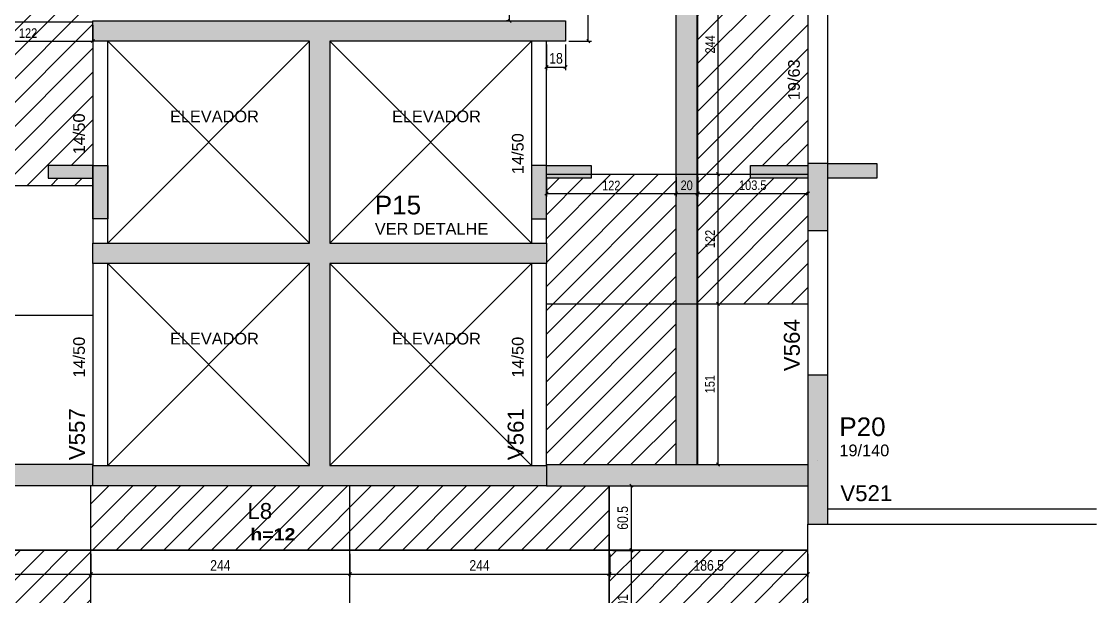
# Model space of a CAD drawing. Extents: x 3022 to 8661, y -614 to 3008.
# Drawn here: x 6135 to 7147, y 1264 to 1805 of the extents above; entities that cross this region are included whole.
import ezdxf

# ---------------------------------------------------------------- set-up
doc = ezdxf.new("R2010")
doc.units = 0
doc.header["$PDMODE"] = 34
for name, color, linetype in [('COTA', 241, 'Continuous'), ('MTH-230', 1, 'Continuous'), ('MTH-DIM-PILAR', 3, 'Continuous'), ('MTH-DIM-VIGA', 3, 'Continuous'), ('MTH-FACE-VIGA', 7, 'Continuous'), ('MTH-LINHA-SEÇÃO', 16, 'Continuous'), ('MTH-PILAR-SEGUE', 5, 'Continuous'), ('MTH-SOMBRA21', 150, 'Continuous'), ('MTH-SOMBRA25', 253, 'Continuous'), ('MTH-TIT1-PILAR', 5, 'Continuous'), ('MTH-TIT1-VIGA', 5, 'Continuous'), ('MTH-TXT-NEGRITO', 5, 'Continuous'), ('MTH-TXT-NOTAS', 3, 'Continuous'), ('Painéis', 200, 'Continuous')]:
    doc.layers.add(name, color=color, linetype=linetype)
doc.layers.add('Hachura', color=251, linetype='Continuous', lineweight=9)
doc.styles.add('COTA TECNICA', font='techl___.ttf', dxfattribs={"height": 10})
doc.styles.add('COTA TECNICA-50', font='techl___.ttf', dxfattribs={"height": 9})
doc.styles.add('TQS_ARIAL', font='arial.ttf')
doc.styles.add('TQS_ARIAL_BLACK', font='ariblk.ttf')
doc.dimstyles.new('COTA PAINEL-50', dxfattribs={"dimtxt": 9, "dimasz": 3, "dimexe": 3, "dimexo": 3, "dimgap": 3, "dimtad": 1, "dimdec": 1, "dimzin": 12, "dimdsep": 46, "dimtxsty": 'COTA TECNICA-50', "dimblk1": 'OBLIQUE', "dimblk2": 'OBLIQUE', "dimsah": 1, "dimcen": 0.9, "dimclrd": 4, "dimclre": 4, "dimclrt": 240, "dimadec": 1, "dimazin": 3, "dimtfac": 1, "dimtdec": 1, "dimtmove": 0, "dimatfit": 3, "dimfxl": 1, "dimtolj": 1, "dimtzin": 12, "dimarcsym": 0})
doc.dimstyles.new('PAINEL', dxfattribs={"dimtxt": 10, "dimasz": 3, "dimexe": 3, "dimexo": 3, "dimgap": 3, "dimtad": 1, "dimdec": 1, "dimzin": 12, "dimdsep": 46, "dimtxsty": 'COTA TECNICA', "dimblk1": 'OBLIQUE', "dimblk2": 'OBLIQUE', "dimsah": 1, "dimcen": 0.9, "dimclrd": 4, "dimclre": 4, "dimclrt": 240, "dimadec": 1, "dimazin": 3, "dimtfac": 1, "dimtdec": 1, "dimtmove": 0, "dimatfit": 3, "dimfxl": 1, "dimtolj": 1, "dimtzin": 12, "dimarcsym": 0})

# ---------------------------------------------------------------- blocks, each defined once
blk = doc.blocks.new('_Oblique')
at = {"color": 0, "linetype": 'ByBlock', "lineweight": -2}
blk.add_line((-0.5, -0.5), (0.5, 0.5), dxfattribs=at)
blk = doc.blocks.new('*D214')
at = {"layer": 'COTA', "color": 4, "lineweight": -2, "transparency": 16777216}
for p, q in [((5956.4, 1304.2), (5956.4, 1282.1)), ((6200.4, 1304.2), (6200.4, 1282.1)), ((5956.4, 1285.1), (6200.4, 1285.1))]:
    blk.add_line(p, q, dxfattribs=at)
at = {"layer": 'Defpoints', "color": 0, "transparency": 16777216}
for p in [(5956.4, 1307.2), (6200.4, 1307.2), (6200.4, 1285.1)]:
    blk.add_point(p, dxfattribs=at)
at = {"layer": 'COTA', "color": 4, "lineweight": -2, "transparency": 16777216, "xscale": 3, "yscale": 3, "zscale": 3, "rotation": 180}
blk.add_blockref('_Oblique', (5956.4, 1285.1), dxfattribs=at)
at = {"layer": 'COTA', "color": 4, "lineweight": -2, "transparency": 16777216, "xscale": 3, "yscale": 3, "zscale": 3}
blk.add_blockref('_Oblique', (6200.4, 1285.1), dxfattribs=at)
at = {"layer": 'COTA', "color": 240, "transparency": 16777216, "insert": (6078.4, 1293.2), "char_height": 10, "attachment_point": 5, "style": 'COTA TECNICA'}
blk.add_mtext('\\A1;244', dxfattribs=at)
blk = doc.blocks.new('*D215')
at = {"layer": 'COTA', "color": 4, "lineweight": -2, "transparency": 16777216}
for p, q in [((6200.4, 1304.2), (6200.4, 1282.1)), ((6444.4, 1304.2), (6444.4, 1282.1)), ((6200.4, 1285.1), (6444.4, 1285.1))]:
    blk.add_line(p, q, dxfattribs=at)
at = {"layer": 'Defpoints', "color": 0, "transparency": 16777216}
for p in [(6200.4, 1307.2), (6444.4, 1307.2), (6444.4, 1285.1)]:
    blk.add_point(p, dxfattribs=at)
at = {"layer": 'COTA', "color": 4, "lineweight": -2, "transparency": 16777216, "xscale": 3, "yscale": 3, "zscale": 3, "rotation": 180}
blk.add_blockref('_Oblique', (6200.4, 1285.1), dxfattribs=at)
at = {"layer": 'COTA', "color": 4, "lineweight": -2, "transparency": 16777216, "xscale": 3, "yscale": 3, "zscale": 3}
blk.add_blockref('_Oblique', (6444.4, 1285.1), dxfattribs=at)
at = {"layer": 'COTA', "color": 240, "transparency": 16777216, "insert": (6322.4, 1293.2), "char_height": 10, "attachment_point": 5, "style": 'COTA TECNICA'}
blk.add_mtext('\\A1;244', dxfattribs=at)
blk = doc.blocks.new('*D216')
at = {"layer": 'COTA', "color": 4, "lineweight": -2, "transparency": 16777216}
for p, q in [((6444.4, 1304.2), (6444.4, 1282.1)), ((6688.4, 1304.2), (6688.4, 1282.1)), ((6444.4, 1285.1), (6688.4, 1285.1))]:
    blk.add_line(p, q, dxfattribs=at)
at = {"layer": 'Defpoints', "color": 0, "transparency": 16777216}
for p in [(6444.4, 1307.2), (6688.4, 1307.2), (6688.4, 1285.1)]:
    blk.add_point(p, dxfattribs=at)
at = {"layer": 'COTA', "color": 4, "lineweight": -2, "transparency": 16777216, "xscale": 3, "yscale": 3, "zscale": 3, "rotation": 180}
blk.add_blockref('_Oblique', (6444.4, 1285.1), dxfattribs=at)
at = {"layer": 'COTA', "color": 4, "lineweight": -2, "transparency": 16777216, "xscale": 3, "yscale": 3, "zscale": 3}
blk.add_blockref('_Oblique', (6688.4, 1285.1), dxfattribs=at)
at = {"layer": 'COTA', "color": 240, "transparency": 16777216, "insert": (6566.4, 1293.2), "char_height": 10, "attachment_point": 5, "style": 'COTA TECNICA'}
blk.add_mtext('\\A1;244', dxfattribs=at)
blk = doc.blocks.new('*D217')
at = {"layer": 'COTA', "color": 4, "lineweight": -2, "transparency": 16777216}
for p, q in [((6688.9, 1304.2), (6688.9, 1282.1)), ((6875.4, 1304.2), (6875.4, 1282.1)), ((6688.9, 1285.1), (6875.4, 1285.1))]:
    blk.add_line(p, q, dxfattribs=at)
at = {"layer": 'Defpoints', "color": 0, "transparency": 16777216}
for p in [(6688.9, 1307.2), (6875.4, 1307.2), (6875.4, 1285.1)]:
    blk.add_point(p, dxfattribs=at)
at = {"layer": 'COTA', "color": 4, "lineweight": -2, "transparency": 16777216, "xscale": 3, "yscale": 3, "zscale": 3, "rotation": 180}
blk.add_blockref('_Oblique', (6688.9, 1285.1), dxfattribs=at)
at = {"layer": 'COTA', "color": 4, "lineweight": -2, "transparency": 16777216, "xscale": 3, "yscale": 3, "zscale": 3}
blk.add_blockref('_Oblique', (6875.4, 1285.1), dxfattribs=at)
at = {"layer": 'COTA', "color": 240, "transparency": 16777216, "insert": (6782.1, 1293.2), "char_height": 10, "attachment_point": 5, "style": 'COTA TECNICA'}
blk.add_mtext('\\A1;186.5', dxfattribs=at)
blk = doc.blocks.new('*D218')
at = {"layer": 'COTA', "color": 4, "lineweight": -2, "transparency": 16777216}
for p, q in [((6691.9, 1307.2), (6712.3, 1307.2)), ((6709.3, 1206.2), (6709.3, 1307.2)), ((6691.9, 1206.2), (6712.3, 1206.2))]:
    blk.add_line(p, q, dxfattribs=at)
at = {"layer": 'Defpoints', "color": 0, "transparency": 16777216}
for p in [(6688.9, 1307.2), (6709.3, 1307.2), (6688.9, 1206.2)]:
    blk.add_point(p, dxfattribs=at)
at = {"layer": 'COTA', "color": 4, "lineweight": -2, "transparency": 16777216, "xscale": 3, "yscale": 3, "zscale": 3}
for p, rotation in [((6709.3, 1307.2), 90), ((6709.3, 1206.2), 270)]:
    blk.add_blockref('_Oblique', p, dxfattribs=dict(at, rotation=rotation))
at = {"layer": 'COTA', "color": 240, "transparency": 16777216, "insert": (6701.2, 1256.7), "char_height": 10, "attachment_point": 5, "rotation": 90, "style": 'COTA TECNICA'}
blk.add_mtext('\\A1;101', dxfattribs=at)
blk = doc.blocks.new('*D219')
at = {"layer": 'COTA', "color": 4, "lineweight": -2, "transparency": 16777216}
for p, q in [((6691.9, 1368.2), (6712.3, 1368.2)), ((6709.3, 1307.7), (6709.3, 1368.2)), ((6691.9, 1307.7), (6712.3, 1307.7))]:
    blk.add_line(p, q, dxfattribs=at)
at = {"layer": 'Defpoints', "color": 0, "transparency": 16777216}
for p in [(6688.9, 1368.2), (6709.3, 1368.2), (6688.9, 1307.7)]:
    blk.add_point(p, dxfattribs=at)
at = {"layer": 'COTA', "color": 4, "lineweight": -2, "transparency": 16777216, "xscale": 3, "yscale": 3, "zscale": 3}
for p, rotation in [((6709.3, 1368.2), 90), ((6709.3, 1307.7), 270)]:
    blk.add_blockref('_Oblique', p, dxfattribs=dict(at, rotation=rotation))
at = {"layer": 'COTA', "color": 240, "transparency": 16777216, "insert": (6701.2, 1337.9), "char_height": 10, "attachment_point": 5, "rotation": 90, "style": 'COTA TECNICA'}
blk.add_mtext('\\A1;60.5', dxfattribs=at)
blk = doc.blocks.new('*D224')
at = {"layer": 'COTA', "color": 4, "lineweight": -2, "transparency": 16777216}
for p, q in [((6080.4, 1801.2), (6080.4, 1783.3)), ((6202.4, 1801.2), (6202.4, 1783.3)), ((6080.4, 1786.3), (6202.4, 1786.3))]:
    blk.add_line(p, q, dxfattribs=at)
at = {"layer": 'Defpoints', "color": 0, "transparency": 16777216}
for p in [(6080.4, 1804.2), (6202.4, 1804.2), (6202.4, 1786.3)]:
    blk.add_point(p, dxfattribs=at)
at = {"layer": 'COTA', "color": 4, "lineweight": -2, "transparency": 16777216, "xscale": 3, "yscale": 3, "zscale": 3, "rotation": 180}
blk.add_blockref('_Oblique', (6080.4, 1786.3), dxfattribs=at)
at = {"layer": 'COTA', "color": 4, "lineweight": -2, "transparency": 16777216, "xscale": 3, "yscale": 3, "zscale": 3}
blk.add_blockref('_Oblique', (6202.4, 1786.3), dxfattribs=at)
at = {"layer": 'COTA', "color": 240, "transparency": 16777216, "insert": (6141.4, 1793.8), "char_height": 9, "attachment_point": 5, "style": 'COTA TECNICA-50'}
blk.add_mtext('\\A1;122', dxfattribs=at)
blk = doc.blocks.new('*D227')
at = {"layer": 'COTA', "color": 4, "lineweight": -2, "transparency": 16777216}
for p, q in [((6629.4, 1658.2), (6629.4, 1640)), ((6751.4, 1658.2), (6751.4, 1640)), ((6629.4, 1643), (6751.4, 1643))]:
    blk.add_line(p, q, dxfattribs=at)
at = {"layer": 'Defpoints', "color": 0, "transparency": 16777216}
for p in [(6629.4, 1661.2), (6751.4, 1661.2), (6751.4, 1643)]:
    blk.add_point(p, dxfattribs=at)
at = {"layer": 'COTA', "color": 4, "lineweight": -2, "transparency": 16777216, "xscale": 3, "yscale": 3, "zscale": 3, "rotation": 180}
blk.add_blockref('_Oblique', (6629.4, 1643), dxfattribs=at)
at = {"layer": 'COTA', "color": 4, "lineweight": -2, "transparency": 16777216, "xscale": 3, "yscale": 3, "zscale": 3}
blk.add_blockref('_Oblique', (6751.4, 1643), dxfattribs=at)
at = {"layer": 'COTA', "color": 240, "transparency": 16777216, "insert": (6690.4, 1650.5), "char_height": 9, "attachment_point": 5, "style": 'COTA TECNICA-50'}
blk.add_mtext('\\A1;122', dxfattribs=at)
blk = doc.blocks.new('*D228')
at = {"layer": 'COTA', "color": 4, "lineweight": -2, "transparency": 16777216}
for p, q in [((6751.4, 1658.2), (6751.4, 1640)), ((6771.4, 1658.2), (6771.4, 1640)), ((6751.4, 1643), (6771.4, 1643))]:
    blk.add_line(p, q, dxfattribs=at)
at = {"layer": 'Defpoints', "color": 0, "transparency": 16777216}
for p in [(6751.4, 1661.2), (6771.4, 1661.2), (6771.4, 1643)]:
    blk.add_point(p, dxfattribs=at)
at = {"layer": 'COTA', "color": 4, "lineweight": -2, "transparency": 16777216, "xscale": 3, "yscale": 3, "zscale": 3, "rotation": 180}
blk.add_blockref('_Oblique', (6751.4, 1643), dxfattribs=at)
at = {"layer": 'COTA', "color": 4, "lineweight": -2, "transparency": 16777216, "xscale": 3, "yscale": 3, "zscale": 3}
blk.add_blockref('_Oblique', (6771.4, 1643), dxfattribs=at)
at = {"layer": 'COTA', "color": 240, "transparency": 16777216, "insert": (6761.4, 1650.6), "char_height": 9, "attachment_point": 5, "style": 'COTA TECNICA-50'}
blk.add_mtext('\\A1;20', dxfattribs=at)
blk = doc.blocks.new('*D229')
at = {"layer": 'COTA', "color": 4, "lineweight": -2, "transparency": 16777216}
for p, q in [((6771.9, 1658.2), (6771.9, 1640)), ((6875.4, 1658.2), (6875.4, 1640)), ((6771.9, 1643), (6875.4, 1643))]:
    blk.add_line(p, q, dxfattribs=at)
at = {"layer": 'Defpoints', "color": 0, "transparency": 16777216}
for p in [(6771.9, 1661.2), (6875.4, 1661.2), (6875.4, 1643)]:
    blk.add_point(p, dxfattribs=at)
at = {"layer": 'COTA', "color": 4, "lineweight": -2, "transparency": 16777216, "xscale": 3, "yscale": 3, "zscale": 3, "rotation": 180}
blk.add_blockref('_Oblique', (6771.9, 1643), dxfattribs=at)
at = {"layer": 'COTA', "color": 4, "lineweight": -2, "transparency": 16777216, "xscale": 3, "yscale": 3, "zscale": 3}
blk.add_blockref('_Oblique', (6875.4, 1643), dxfattribs=at)
at = {"layer": 'COTA', "color": 240, "transparency": 16777216, "insert": (6823.6, 1650.7), "char_height": 9, "attachment_point": 5, "style": 'COTA TECNICA-50'}
blk.add_mtext('\\A1;103.5', dxfattribs=at)
blk = doc.blocks.new('*D230')
at = {"layer": 'COTA', "color": 4, "lineweight": -2, "transparency": 16777216}
for p, q in [((6774.9, 1539.2), (6793.9, 1539.2)), ((6790.9, 1388.2), (6790.9, 1539.2)), ((6774.9, 1388.2), (6793.9, 1388.2))]:
    blk.add_line(p, q, dxfattribs=at)
at = {"layer": 'Defpoints', "color": 0, "transparency": 16777216}
for p in [(6771.9, 1539.2), (6790.9, 1539.2), (6771.9, 1388.2)]:
    blk.add_point(p, dxfattribs=at)
at = {"layer": 'COTA', "color": 4, "lineweight": -2, "transparency": 16777216, "xscale": 3, "yscale": 3, "zscale": 3}
for p, rotation in [((6790.9, 1539.2), 90), ((6790.9, 1388.2), 270)]:
    blk.add_blockref('_Oblique', p, dxfattribs=dict(at, rotation=rotation))
at = {"layer": 'COTA', "color": 240, "transparency": 16777216, "insert": (6783.3, 1463.7), "char_height": 9, "attachment_point": 5, "rotation": 90, "style": 'COTA TECNICA-50'}
blk.add_mtext('\\A1;151', dxfattribs=at)
blk = doc.blocks.new('*D231')
at = {"layer": 'COTA', "color": 4, "lineweight": -2, "transparency": 16777216}
for p, q in [((6790.9, 1539.2), (6790.9, 1661.2)), ((6774.9, 1539.2), (6793.9, 1539.2))]:
    blk.add_line(p, q, dxfattribs=at)
at = {"layer": 'Defpoints', "color": 0, "transparency": 16777216}
for p in [(6790.9, 1661.2), (6790.9, 1661.2), (6771.9, 1539.2)]:
    blk.add_point(p, dxfattribs=at)
at = {"layer": 'COTA', "color": 4, "lineweight": -2, "transparency": 16777216, "xscale": 3, "yscale": 3, "zscale": 3}
for p, rotation in [((6790.9, 1661.2), 90), ((6790.9, 1539.2), 270)]:
    blk.add_blockref('_Oblique', p, dxfattribs=dict(at, rotation=rotation))
at = {"layer": 'COTA', "color": 240, "transparency": 16777216, "insert": (6783.4, 1600.2), "char_height": 9, "attachment_point": 5, "rotation": 90, "style": 'COTA TECNICA-50'}
blk.add_mtext('\\A1;122', dxfattribs=at)
blk = doc.blocks.new('*D232')
at = {"layer": 'COTA', "color": 4, "lineweight": -2, "transparency": 16777216}
for p, q in [((6774.9, 1905.2), (6793.9, 1905.2)), ((6790.9, 1661.2), (6790.9, 1905.2))]:
    blk.add_line(p, q, dxfattribs=at)
at = {"layer": 'Defpoints', "color": 0, "transparency": 16777216}
for p in [(6771.9, 1905.2), (6790.9, 1905.2), (6790.9, 1661.2)]:
    blk.add_point(p, dxfattribs=at)
at = {"layer": 'COTA', "color": 4, "lineweight": -2, "transparency": 16777216, "xscale": 3, "yscale": 3, "zscale": 3}
for p, rotation in [((6790.9, 1905.2), 90), ((6790.9, 1661.2), 270)]:
    blk.add_blockref('_Oblique', p, dxfattribs=dict(at, rotation=rotation))
at = {"layer": 'COTA', "color": 240, "transparency": 16777216, "insert": (6783.4, 1783.2), "char_height": 9, "attachment_point": 5, "rotation": 90, "style": 'COTA TECNICA-50'}
blk.add_mtext('\\A1;244', dxfattribs=at)
blk = doc.blocks.new('*D233')
at = {"layer": 'COTA', "color": 4, "lineweight": -2, "transparency": 16777216}
for p, q in [((6650.4, 1905.2), (6671.8, 1905.2)), ((6668.8, 1786.2), (6668.8, 1905.2)), ((6650.4, 1786.2), (6671.8, 1786.2))]:
    blk.add_line(p, q, dxfattribs=at)
at = {"layer": 'Defpoints', "color": 0, "transparency": 16777216}
for p in [(6647.4, 1905.2), (6668.8, 1905.2), (6647.4, 1786.2)]:
    blk.add_point(p, dxfattribs=at)
at = {"layer": 'COTA', "color": 4, "lineweight": -2, "transparency": 16777216, "xscale": 3, "yscale": 3, "zscale": 3}
for p, rotation in [((6668.8, 1905.2), 90), ((6668.8, 1786.2), 270)]:
    blk.add_blockref('_Oblique', p, dxfattribs=dict(at, rotation=rotation))
at = {"layer": 'COTA', "color": 240, "transparency": 16777216, "insert": (6660.7, 1845.7), "char_height": 10, "attachment_point": 5, "rotation": 90, "style": 'COTA TECNICA'}
blk.add_mtext('\\A1;119', dxfattribs=at)
blk = doc.blocks.new('*D234')
at = {"layer": 'COTA', "color": 4, "lineweight": -2, "transparency": 16777216}
for p, q in [((6629.4, 1783.2), (6629.4, 1758.9)), ((6647.4, 1783.2), (6647.4, 1758.9)), ((6629.4, 1761.9), (6647.4, 1761.9))]:
    blk.add_line(p, q, dxfattribs=at)
at = {"layer": 'Defpoints', "color": 0, "transparency": 16777216}
for p in [(6629.4, 1786.2), (6647.4, 1786.2), (6647.4, 1761.9)]:
    blk.add_point(p, dxfattribs=at)
at = {"layer": 'COTA', "color": 4, "lineweight": -2, "transparency": 16777216, "xscale": 3, "yscale": 3, "zscale": 3, "rotation": 180}
blk.add_blockref('_Oblique', (6629.4, 1761.9), dxfattribs=at)
at = {"layer": 'COTA', "color": 4, "lineweight": -2, "transparency": 16777216, "xscale": 3, "yscale": 3, "zscale": 3}
blk.add_blockref('_Oblique', (6647.4, 1761.9), dxfattribs=at)
at = {"layer": 'COTA', "color": 240, "transparency": 16777216, "insert": (6638.4, 1770), "char_height": 10, "attachment_point": 5, "style": 'COTA TECNICA'}
blk.add_mtext('\\A1;18', dxfattribs=at)
blk = doc.blocks.new('*D304')
at = {"layer": 'COTA', "color": 4, "lineweight": -2, "transparency": 16777216}
for p, q in [((6594.9, 1887.7), (6591.7, 1887.7)), ((6594.7, 1805.2), (6594.7, 1887.7)), ((6594.9, 1805.2), (6591.7, 1805.2))]:
    blk.add_line(p, q, dxfattribs=at)
at = {"layer": 'Defpoints', "color": 0, "transparency": 16777216}
for p in [(6594.7, 1887.7), (6597.9, 1887.7), (6597.9, 1805.2)]:
    blk.add_point(p, dxfattribs=at)
at = {"layer": 'COTA', "color": 4, "lineweight": -2, "transparency": 16777216, "xscale": 3, "yscale": 3, "zscale": 3}
for p, rotation in [((6594.7, 1887.7), 90), ((6594.7, 1805.2), 270)]:
    blk.add_blockref('_Oblique', p, dxfattribs=dict(at, rotation=rotation))
at = {"layer": 'COTA', "color": 240, "transparency": 16777216, "insert": (6586.5, 1846.4), "char_height": 10, "attachment_point": 5, "rotation": 90, "style": 'COTA TECNICA'}
blk.add_mtext('\\A1;82.5', dxfattribs=at)

msp = doc.modelspace()

# ---------------------------------------------------------------- hatches: boundary and pattern name
at = {"layer": 'Hachura', "linetype": 'ByBlock'}
h = msp.add_hatch(dxfattribs=at)
h.set_pattern_fill('ANSI31', color=256, scale=5)
h.paths.add_polyline_path([(6059.87, 2048.17), (6056.11, 2048.17), (6056.11, 1998.17), (6044.11, 1998.17), (6044.11, 2048.17), (5956.37, 2048.17), (5956.37, 1982.17), (5956.37, 1875.96), (6006.37, 1875.96), (6006.37, 1863.96), (5956.37, 1863.96), (5956.37, 1814.96), (5956.37, 1804.17), (6059.87, 1804.17)])
h.paths.add_polyline_path([(6202.37, 2048.17), (6202.37, 2048.17), (6080.37, 2048.17), (6080.37, 1804.17), (6202.37, 1804.17), (6202.37, 1805.17), (6202.37, 1863.96), (6152.37, 1863.96), (6152.37, 1875.96), (6202.37, 1875.96), (6202.37, 1877.96)])
h.paths.add_polyline_path([(6202.37, 1786.17), (6202.37, 1804.17), (6080.37, 1804.17), (6080.37, 1650.17), (6202.37, 1650.17), (6202.37, 1657.24), (6160.37, 1657.24), (6160.37, 1669.24), (6202.37, 1669.24)])
at = {"layer": 'Hachura'}
h = msp.add_hatch(color=256, dxfattribs=at)
h.dxf.hatch_style = 1
h.paths.add_polyline_path([(6771.37, 2048.17), (6751.37, 2048.17), (6751.37, 1661.17), (6771.37, 1661.17)])
h.paths.add_polyline_path([(6771.37, 1661.17), (6751.37, 1661.17), (6751.37, 1539.17), (6771.37, 1539.17)])
h.paths.add_polyline_path([(6771.37, 1539.17), (6751.37, 1539.17), (6751.37, 1388.17), (6771.37, 1388.17)])
at = {"layer": 'Hachura', "linetype": 'ByBlock'}
h = msp.add_hatch(dxfattribs=at)
h.set_pattern_fill('ANSI31', color=256, scale=5)
h.paths.add_polyline_path([(6771.87, 1661.17), (6821.37, 1661.17), (6821.37, 1669.24), (6875.37, 1669.24), (6875.37, 1671.24), (6875.37, 1863.96), (6825.37, 1863.96), (6825.37, 1875.96), (6875.37, 1875.96), (6875.37, 1877.96), (6875.37, 1905.17), (6771.87, 1905.17)])
h.paths.add_polyline_path([(6875.37, 1539.17), (6875.37, 1657.24), (6821.37, 1657.24), (6821.37, 1661.17), (6771.87, 1661.17), (6771.87, 1539.17)])
h.paths.add_polyline_path([(6751.37, 1539.17), (6751.37, 1661.17), (6671.37, 1661.17), (6671.37, 1657.24), (6629.37, 1657.24), (6629.37, 1619.24), (6629.37, 1596.17), (6629.37, 1577.17), (6629.37, 1539.17)])
h.paths.add_polyline_path([(6751.37, 1539.17), (6629.37, 1539.17), (6629.37, 1388.17), (6751.37, 1388.17)])
at = {"layer": 'Hachura'}
h = msp.add_hatch(color=256, dxfattribs=at)
h.dxf.hatch_style = 1
h.paths.add_polyline_path([(5956.37, 1388.17), (5956.37, 1368.17), (6202.37, 1368.17), (6202.37, 1388.17)])
h.paths.add_polyline_path([(6875.37, 1368.17), (6875.37, 1388.17), (6629.37, 1388.17), (6629.37, 1387.17), (6629.37, 1368.17)])
at = {"layer": 'Hachura', "linetype": 'ByBlock'}
h = msp.add_hatch(dxfattribs=at)
h.set_pattern_fill('ANSI31', color=256, scale=5)
h.paths.add_polyline_path([(6200.37, 1307.17), (5956.37, 1307.17), (5956.37, 1211.17), (5956.37, 1206.17), (6044.11, 1206.17), (6044.11, 1256.17), (6056.11, 1256.17), (6056.11, 1206.17), (6082.11, 1206.17), (6200.37, 1206.17)])
h.paths.add_polyline_path([(6202.37, 1368.17), (6200.37, 1368.17), (6200.37, 1307.67), (6444.37, 1307.67), (6444.37, 1368.17)])
h.paths.add_polyline_path([(6444.37, 1368.17), (6444.37, 1307.67), (6688.37, 1307.67), (6688.37, 1368.17), (6629.37, 1368.17)])
h.paths.add_polyline_path([(6875.37, 1307.17), (6688.87, 1307.17), (6688.87, 1206.17), (6782.29, 1206.17), (6782.29, 1256.17), (6794.29, 1256.17), (6794.29, 1206.17), (6820.29, 1206.17), (6875.37, 1206.17), (6875.37, 1211.17)])

# ---------------------------------------------------------------- linework, layer by layer
at = {"layer": 'MTH-230', "linetype": 'Continuous'}
for p, q in [((6216.37, 1786.17), (6406.37, 1596.17)), ((6406.37, 1786.17), (6216.37, 1596.17)), ((6425.37, 1786.17), (6615.37, 1596.17)), ((6615.37, 1786.17), (6425.37, 1596.17)), ((6216.37, 1577.17), (6406.37, 1387.17)), ((6406.37, 1577.17), (6216.37, 1387.17)), ((6425.37, 1577.17), (6615.37, 1387.17)), ((6615.37, 1577.17), (6425.37, 1387.17))]:
    msp.add_line(p, q, dxfattribs=at)
at = {"layer": 'MTH-FACE-VIGA', "linetype": 'Continuous'}
for p, q in [((6875.37, 1982.17), (6875.37, 1472.17)), ((6894.37, 1472.17), (6894.37, 1982.17)), ((6202.37, 1786.17), (6202.37, 1596.17)), ((6216.37, 1596.17), (6216.37, 1786.17)), ((6615.37, 1786.17), (6615.37, 1596.17)), ((6629.37, 1596.17), (6629.37, 1786.17)), ((6202.37, 1577.17), (6202.37, 1387.17)), ((6216.37, 1387.17), (6216.37, 1577.17)), ((6615.37, 1577.17), (6615.37, 1387.17)), ((6629.37, 1387.17), (6629.37, 1577.17)), ((7147.2, 1346.17), (6894.37, 1346.17)), ((6894.37, 1332.17), (7147.2, 1332.17))]:
    msp.add_line(p, q, dxfattribs=at)
at = {"layer": 'MTH-LINHA-SEÇÃO', "linetype": 'Continuous'}
for points in [[(6894.37, 1608.24), (6894.37, 1671.24), (6875.37, 1671.24), (6875.37, 1608.24), (6894.37, 1608.24)], [(6894.37, 1671.24), (6940.37, 1671.24), (6940.37, 1657.24), (6894.37, 1657.24), (6894.37, 1671.24)], [(6202.37, 1669.24), (6160.37, 1669.24), (6160.37, 1657.24), (6202.37, 1657.24), (6202.37, 1669.24)], [(6202.37, 1619.24), (6202.37, 1669.24), (6216.37, 1669.24), (6216.37, 1619.24), (6202.37, 1619.24)], [(6629.37, 1619.24), (6629.37, 1669.24), (6615.37, 1669.24), (6615.37, 1619.24), (6629.37, 1619.24)], [(6629.37, 1669.24), (6671.37, 1669.24), (6671.37, 1657.24), (6629.37, 1657.24), (6629.37, 1669.24)], [(6821.37, 1669.24), (6875.37, 1669.24), (6875.37, 1657.24), (6821.37, 1657.24), (6821.37, 1669.24)]]:
    msp.add_lwpolyline(points, dxfattribs=at)
at = {"layer": 'MTH-PILAR-SEGUE', "linetype": 'Continuous'}
msp.add_line((6884.87, 1392.17), (6884.87, 1392.17), dxfattribs=at)
for points in [[(6406.37, 1387.17), (6406.37, 1577.17), (6202.37, 1577.17), (6202.37, 1596.17), (6406.37, 1596.17), (6406.37, 1786.17), (6202.37, 1786.17), (6202.37, 1805.17), (6647.37, 1805.17), (6647.37, 1786.17), (6425.37, 1786.17), (6425.37, 1596.17), (6629.37, 1596.17), (6629.37, 1577.17), (6425.37, 1577.17), (6425.37, 1387.17), (6629.37, 1387.17), (6629.37, 1368.17), (6202.37, 1368.17), (6202.37, 1387.17), (6406.37, 1387.17)], [(6875.37, 1332.17), (6894.37, 1332.17), (6894.37, 1472.17), (6875.37, 1472.17), (6875.37, 1332.17)]]:
    msp.add_lwpolyline(points, dxfattribs=at)
at = {"layer": 'MTH-SOMBRA21', "linetype": 'Continuous'}
for points in [[(6894.37, 1608.24), (6894.37, 1671.24), (6875.37, 1671.24)], [(6894.37, 1608.24), (6875.37, 1671.24), (6875.37, 1608.24)], [(6894.37, 1671.24), (6940.37, 1671.24), (6940.37, 1657.24)], [(6894.37, 1671.24), (6940.37, 1657.24), (6894.37, 1657.24)], [(6894.37, 1671.24), (6894.37, 1657.24), (6894.37, 1671.24)], [(6202.37, 1669.24), (6160.37, 1669.24), (6160.37, 1657.24)], [(6202.37, 1669.24), (6160.37, 1657.24), (6202.37, 1657.24)], [(6202.37, 1669.24), (6202.37, 1657.24), (6202.37, 1669.24)], [(6202.37, 1619.24), (6202.37, 1669.24), (6216.37, 1669.24)], [(6202.37, 1619.24), (6216.37, 1669.24), (6216.37, 1619.24)], [(6629.37, 1619.24), (6629.37, 1669.24), (6615.37, 1669.24)], [(6629.37, 1619.24), (6615.37, 1669.24), (6615.37, 1619.24)], [(6629.37, 1669.24), (6671.37, 1669.24), (6671.37, 1657.24)], [(6629.37, 1669.24), (6671.37, 1657.24), (6629.37, 1657.24)], [(6629.37, 1669.24), (6629.37, 1657.24), (6629.37, 1669.24)], [(6821.37, 1669.24), (6875.37, 1669.24), (6875.37, 1657.24)], [(6821.37, 1669.24), (6875.37, 1657.24), (6821.37, 1657.24)], [(6821.37, 1669.24), (6821.37, 1657.24), (6821.37, 1669.24)], [(6202.37, 1619.24), (6216.37, 1619.24), (6202.37, 1619.24)], [(6629.37, 1619.24), (6615.37, 1619.24), (6629.37, 1619.24)], [(6894.37, 1608.24), (6875.37, 1608.24), (6894.37, 1608.24)]]:
    msp.add_solid(points, dxfattribs=at)
at = {"layer": 'MTH-SOMBRA25', "linetype": 'Continuous'}
for points in [[(6647.37, 1805.17), (6406.37, 1786.17), (6202.37, 1786.17)], [(6647.37, 1805.17), (6202.37, 1786.17), (6202.37, 1805.17)], [(6425.37, 1786.17), (6406.37, 1786.17), (6647.37, 1805.17)], [(6425.37, 1786.17), (6647.37, 1805.17), (6647.37, 1786.17)], [(6425.37, 1786.17), (6406.37, 1596.17), (6406.37, 1786.17)], [(6425.37, 1577.17), (6406.37, 1596.17), (6425.37, 1786.17)], [(6425.37, 1596.17), (6425.37, 1577.17), (6425.37, 1786.17)], [(6406.37, 1596.17), (6406.37, 1577.17), (6202.37, 1577.17)], [(6406.37, 1596.17), (6202.37, 1577.17), (6202.37, 1596.17)], [(6425.37, 1387.17), (6406.37, 1387.17), (6406.37, 1596.17)], [(6406.37, 1387.17), (6406.37, 1577.17), (6406.37, 1596.17)], [(6425.37, 1577.17), (6425.37, 1387.17), (6406.37, 1596.17)], [(6425.37, 1596.17), (6629.37, 1596.17), (6629.37, 1577.17)], [(6425.37, 1596.17), (6629.37, 1577.17), (6425.37, 1577.17)], [(6875.37, 1332.17), (6894.37, 1332.17), (6894.37, 1472.17)], [(6875.37, 1332.17), (6894.37, 1472.17), (6875.37, 1472.17)], [(6875.37, 1332.17), (6875.37, 1472.17), (6875.37, 1332.17)], [(6202.37, 1368.17), (6202.37, 1387.17), (6406.37, 1387.17)], [(6202.37, 1368.17), (6406.37, 1387.17), (6629.37, 1368.17)], [(6629.37, 1368.17), (6406.37, 1387.17), (6425.37, 1387.17)], [(6629.37, 1387.17), (6629.37, 1368.17), (6425.37, 1387.17)]]:
    msp.add_solid(points, dxfattribs=at)
at = {"layer": 'Painéis'}
for p, q in [((6751.37, 1388.17), (6751.37, 2048.17)), ((6771.37, 1388.17), (6771.37, 2048.17)), ((6771.87, 1388.17), (6771.87, 2048.17)), ((6202.37, 1804.17), (5956.37, 1804.17)), ((6629.37, 1661.17), (6875.37, 1661.17)), ((6202.37, 1650.17), (5956.37, 1650.17)), ((6629.37, 1539.17), (6875.37, 1539.17)), ((6202.37, 1528.17), (5956.37, 1528.17)), ((6202.37, 1388.17), (5956.37, 1388.17)), ((6629.37, 1388.17), (6875.37, 1388.17)), ((6202.37, 1368.17), (5956.37, 1368.17)), ((6200.37, 1206.17), (6200.37, 1368.17)), ((6444.37, 1211.17), (6444.37, 1368.17)), ((6629.37, 1368.17), (6875.37, 1368.17)), ((6688.37, 1206.17), (6688.37, 1368.17)), ((6688.87, 1206.17), (6688.87, 1368.17)), ((6875.37, 1211.17), (6875.37, 1332.17)), ((6875.37, 1307.67), (5956.37, 1307.67)), ((6875.37, 1307.17), (5956.37, 1307.17))]:
    msp.add_line(p, q, dxfattribs=at)

# ---------------------------------------------------------------- texts
at = {"layer": 'MTH-DIM-PILAR', "linetype": 'Continuous', "style": 'TQS_ARIAL'}
for s, p in [('VER DETALHE', (6467.82, 1604.31)), ('19/140', (6905.13, 1395.88))]:
    msp.add_text(s, height=11, dxfattribs=at).set_placement(p)
at = {"layer": 'MTH-DIM-VIGA', "linetype": 'Continuous', "style": 'TQS_ARIAL'}
for s, p in [('19/63', (6867.87, 1730.67)), ('14/50', (6194.87, 1679.79)), ('14/50', (6607.87, 1661.17)), ('14/50', (6194.87, 1469.77)), ('14/50', (6607.87, 1469.77))]:
    msp.add_text(s, height=11, rotation=90, dxfattribs=at).set_placement(p)
at = {"layer": 'MTH-TIT1-PILAR', "linetype": 'Continuous', "style": 'TQS_ARIAL'}
for s, p in [('P15', (6467.82, 1623.31)), ('P20', (6905.13, 1414.88))]:
    msp.add_text(s, height=17.5, dxfattribs=at).set_placement(p)
at = {"layer": 'MTH-TIT1-VIGA', "linetype": 'Continuous', "style": 'TQS_ARIAL'}
for s, p in [('V564', (6867.87, 1475.85)), ('V557', (6194.87, 1392.17)), ('V561', (6607.87, 1392.17))]:
    msp.add_text(s, height=15, rotation=90, dxfattribs=at).set_placement(p)
for s, p in [('V521', (6906.01, 1353.67)), ('L8', (6347.86, 1336.9))]:
    msp.add_text(s, height=15, dxfattribs=at).set_placement(p)
at = {"layer": 'MTH-TXT-NEGRITO', "color": 3, "linetype": 'Continuous', "style": 'TQS_ARIAL_BLACK'}
msp.add_text('h=12', height=11.5, dxfattribs=at).set_placement((6350.68, 1316.74))
at = {"layer": 'MTH-TXT-NOTAS', "linetype": 'Continuous', "style": 'TQS_ARIAL'}
for p in [(6274.99, 1709.98), (6483.99, 1709.98), (6274.99, 1500.98), (6483.99, 1500.98)]:
    msp.add_text('ELEVADOR', height=11, dxfattribs=at).set_placement(p)

# ---------------------------------------------------------------- dimensions: what is measured, and where the dimension line sits
at = {"layer": 'COTA'}
for base, p1, p2, dimstyle, picture, middle in [((6668.76, 1905.17), (6647.37, 1786.17), (6647.37, 1905.17), 'PAINEL', '*D233', (6660.67, 1845.67)), ((6594.67, 1887.67), (6597.87, 1805.17), (6597.87, 1887.67), 'PAINEL', '*D304', (6586.54, 1846.42)), ((6790.93, 1539.17), (6771.87, 1388.17), (6771.87, 1539.17), 'COTA PAINEL-50', '*D230', (6783.33, 1463.67)), ((6709.35, 1368.17), (6688.87, 1307.67), (6688.87, 1368.17), 'PAINEL', '*D219', (6701.24, 1337.92)), ((6709.35, 1307.17), (6688.87, 1206.17), (6688.87, 1307.17), 'PAINEL', '*D218', (6701.25, 1256.67))]:
    dim = msp.add_linear_dim(base=base, p1=p1, p2=p2, angle=90, dimstyle=dimstyle, dxfattribs=at)
    dim.commit()
    dim.dimension.update_dxf_attribs({"geometry": picture, "text_midpoint": middle})
for base, p1, p2, picture, middle in [((6790.93, 1905.17), (6790.93, 1661.17), (6771.87, 1905.17), '*D232', (6783.36, 1783.17)), ((6790.93, 1661.17), (6771.87, 1539.17), (6790.93, 1661.17), '*D231', (6783.38, 1600.17))]:
    dim = msp.add_linear_dim(base=base, p1=p1, p2=p2, angle=90, dimstyle='COTA PAINEL-50', override={"dimtmove": 1}, dxfattribs=at)
    dim.commit()
    dim.dimension.update_dxf_attribs({"geometry": picture, "text_midpoint": middle})
for base, p1, p2, dimstyle, picture, middle in [((6202.37, 1786.26), (6080.37, 1804.17), (6202.37, 1804.17), 'COTA PAINEL-50', '*D224', (6141.37, 1793.82)), ((6771.37, 1642.98), (6751.37, 1661.17), (6771.37, 1661.17), 'COTA PAINEL-50', '*D228', (6761.37, 1650.57)), ((6444.37, 1285.09), (6200.37, 1307.17), (6444.37, 1307.17), 'PAINEL', '*D215', (6322.37, 1293.16)), ((6688.37, 1285.09), (6444.37, 1307.17), (6688.37, 1307.17), 'PAINEL', '*D216', (6566.37, 1293.16))]:
    dim = msp.add_linear_dim(base=base, p1=p1, p2=p2, dimstyle=dimstyle, override={"dimtmove": 1}, dxfattribs=at)
    dim.commit()
    dim.dimension.update_dxf_attribs({"geometry": picture, "text_midpoint": middle})
for base, p1, p2, dimstyle, picture, middle in [((6647.37, 1761.93), (6629.37, 1786.17), (6647.37, 1786.17), 'PAINEL', '*D234', (6638.37, 1770.02)), ((6751.37, 1642.98), (6629.37, 1661.17), (6751.37, 1661.17), 'COTA PAINEL-50', '*D227', (6690.37, 1650.53)), ((6875.37, 1642.98), (6771.87, 1661.17), (6875.37, 1661.17), 'COTA PAINEL-50', '*D229', (6823.62, 1650.68)), ((6200.37, 1285.09), (5956.37, 1307.17), (6200.37, 1307.17), 'PAINEL', '*D214', (6078.37, 1293.16)), ((6875.37, 1285.09), (6688.87, 1307.17), (6875.37, 1307.17), 'PAINEL', '*D217', (6782.12, 1293.22))]:
    dim = msp.add_linear_dim(base=base, p1=p1, p2=p2, dimstyle=dimstyle, dxfattribs=at)
    dim.commit()
    dim.dimension.update_dxf_attribs({"geometry": picture, "text_midpoint": middle})

doc.saveas('drawing.dxf')
